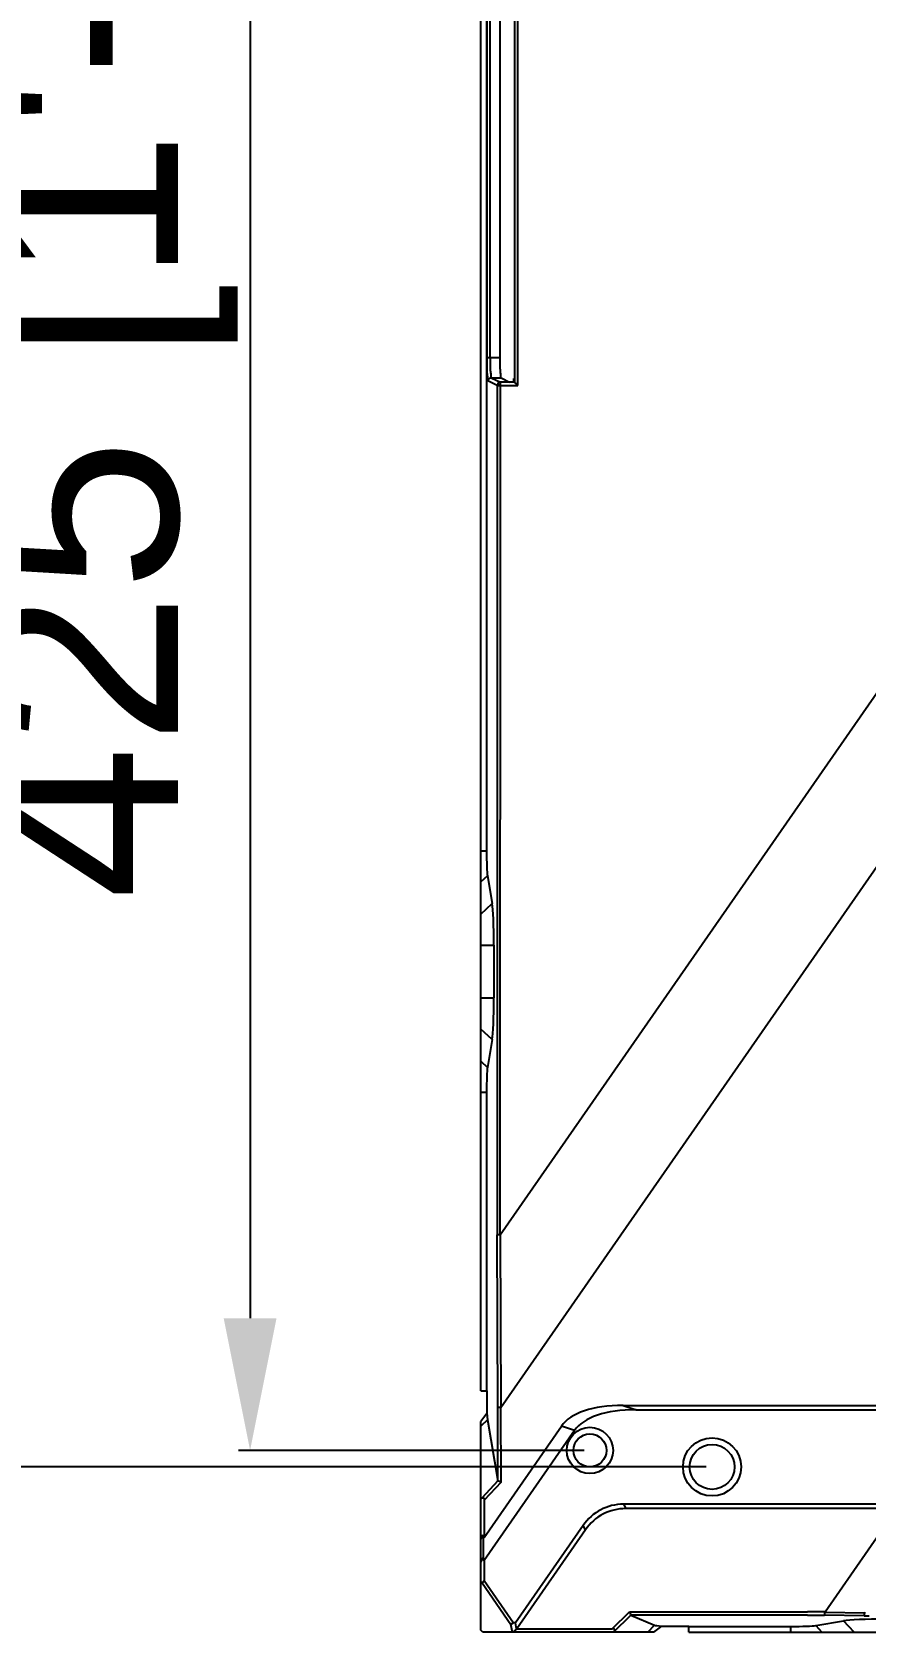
# Model space of a CAD drawing. Header units: millimetres. Extents: x 389 to 17466, y 310 to 5904.
# Drawn here: x 4461.5 to 4587.7, y 1153.5 to 1395.7 of the extents above; entities that cross this region are included whole.
import ezdxf

# ---------------------------------------------------------------- set-up
doc = ezdxf.new("R2010")
doc.units = ezdxf.units.MM
doc.layers.add('DIKE-5_20833-YOUDIM', color=7, linetype='Continuous')
doc.styles.get("Standard").update_dxf_attribs({"font": 'arial.ttf'})
doc.dimstyles.new('DIMSTYLE_14', dxfattribs={"dimtxt": 30, "dimasz": 20, "dimexe": 1.75, "dimexo": 0.875, "dimgap": 2, "dimtad": 1, "dimzin": 9, "dimdsep": 46, "dimtxsty": 'Standard', "dimblk": '_FILLED', "dimcen": 0.09, "dimadec": 0, "dimazin": 0, "dimtp": 0.05, "dimtm": 0.05, "dimtfac": 1, "dimtofl": 0, "dimtmove": 0, "dimatfit": 3, "dimldrblk": '_FILLED', "dimfxl": 1, "dimtolj": 1, "dimarcsym": 0})

# ---------------------------------------------------------------- blocks, each defined once
blk = doc.blocks.new('_FILLED')
at = {"color": 0, "linetype": 'ByBlock'}
blk.add_solid([(0, 0), (-1, 0.2), (-1, -0.2)], dxfattribs=at)
blk = doc.blocks.new('*D40')
at = {"layer": 'Defpoints', "color": 0, "linetype": 'Continuous', "transparency": 16777216}
for p in [(4564.54, 1608.48), (4428.92, 1178.48), (4564.54, 1178.48)]:
    blk.add_point(p, dxfattribs=at)
at = {"layer": 'DIKE-5_20833-YOUDIM', "color": 0, "linetype": 'Continuous', "lineweight": -2, "transparency": 16777216}
for p, q in [((4563.66, 1608.48), (4427.17, 1608.48)), ((4428.92, 1588.48), (4428.92, 1198.48)), ((4563.66, 1178.48), (4427.17, 1178.48))]:
    blk.add_line(p, q, dxfattribs=at)
at = {"layer": 'DIKE-5_20833-YOUDIM', "color": 0, "linetype": 'Continuous', "lineweight": -2, "transparency": 16777216, "xscale": 20, "yscale": 20, "zscale": 20}
for p, rotation in [((4428.92, 1608.48), 90), ((4428.92, 1178.48), 270)]:
    blk.add_blockref('_FILLED', p, dxfattribs=dict(at, rotation=rotation))
at = {"layer": 'DIKE-5_20833-YOUDIM', "color": 0, "linetype": 'Continuous', "transparency": 16777216, "insert": (4407.5, 1393.48), "char_height": 30, "attachment_point": 5, "rotation": 90}
blk.add_mtext('\\A1;430 [1\'-4 7/8"]', dxfattribs=at)
blk = doc.blocks.new('*D41')
at = {"layer": 'Defpoints', "color": 0, "linetype": 'Continuous', "transparency": 16777216}
for p in [(4546.04, 1605.98), (4494.57, 1180.98), (4546.04, 1180.98)]:
    blk.add_point(p, dxfattribs=at)
at = {"layer": 'DIKE-5_20833-YOUDIM', "color": 0, "linetype": 'Continuous', "lineweight": -2, "transparency": 16777216}
for p, q in [((4545.16, 1605.98), (4492.82, 1605.98)), ((4494.57, 1585.98), (4494.57, 1200.98)), ((4545.16, 1180.98), (4492.82, 1180.98))]:
    blk.add_line(p, q, dxfattribs=at)
at = {"layer": 'DIKE-5_20833-YOUDIM', "color": 0, "linetype": 'Continuous', "lineweight": -2, "transparency": 16777216, "xscale": 20, "yscale": 20, "zscale": 20}
for p, rotation in [((4494.57, 1605.98), 90), ((4494.57, 1180.98), 270)]:
    blk.add_blockref('_FILLED', p, dxfattribs=dict(at, rotation=rotation))
at = {"layer": 'DIKE-5_20833-YOUDIM', "color": 0, "linetype": 'Continuous', "transparency": 16777216, "insert": (4473.15, 1393.48), "char_height": 30, "attachment_point": 5, "rotation": 90}
blk.add_mtext('\\A1;425 [1\'-4 3/4"]', dxfattribs=at)

msp = doc.modelspace()

# ---------------------------------------------------------------- linework, layer by layer
at = {"color": 7, "linetype": 'Continuous'}
for p, q in [((4532.462, 1213.6368), (4790.8254, 1585.5477)), ((4532.5668, 1187.4964), (4799.9646, 1572.4123)), ((4529.5375, 1189.982), (4529.5375, 1413.482)), ((4530.3818, 1413.482), (4530.3818, 1271.7625)), ((4534.607, 1404.2552), (4534.607, 1342.7089)), ((4535.1063, 1342.2094), (4535.1063, 1404.7547)), ((4530.4175, 1400.5596), (4530.4175, 1346.4045)), ((4530.9168, 1346.4045), (4530.9168, 1400.5596)), ((4532.4451, 1346.4045), (4532.4451, 1400.5596)), ((4532.4451, 1346.4045), (4530.4175, 1346.4045)), ((4531.9897, 1342.2094), (4530.5961, 1342.9057)), ((4531.0954, 1343.4055), (4532.489, 1342.7092)), ((4531.0954, 1343.4055), (4532.5982, 1343.4055)), ((4531.9897, 1342.2094), (4531.9897, 1213.6176)), ((4531.9897, 1342.2094), (4535.1063, 1342.2094)), ((4532.4887, 1339.3298), (4532.489, 1342.7092)), ((4534.6063, 1342.7092), (4532.489, 1342.7092)), ((4532.5982, 1343.4055), (4533.8711, 1342.7396)), ((4534.6063, 1342.7092), (4534.5018, 1342.7614)), ((4534.607, 1342.7024), (4534.8611, 1342.4542)), ((4534.8611, 1342.4542), (4534.9907, 1342.3243)), ((4532.462, 1213.6368), (4532.4887, 1339.3298)), ((4529.5375, 1271.7625), (4530.3818, 1271.7625)), ((4530.5277, 1267.9945), (4529.5375, 1267.064)), ((4530.5277, 1267.9945), (4531.2438, 1263.7829)), ((4529.5375, 1262.1795), (4531.2438, 1263.7829)), ((4529.5375, 1257.481), (4531.4879, 1257.481)), ((4531.4879, 1257.481), (4531.4879, 1249.4831)), ((4529.5375, 1249.4831), (4531.4879, 1249.4831)), ((4531.2438, 1243.1812), (4529.5375, 1244.7846)), ((4531.2438, 1243.1812), (4530.5277, 1238.9696)), ((4529.5375, 1239.9001), (4530.5277, 1238.9696)), ((4529.5375, 1235.2016), (4530.3818, 1235.2016)), ((4530.3818, 1235.2016), (4530.3818, 1189.982)), ((4532.0945, 1187.4772), (4531.9897, 1213.6176)), ((4532.462, 1213.6366), (4532.0631, 1213.629)), ((4532.462, 1213.6367), (4532.5668, 1187.4964)), ((4529.5375, 1189.982), (4530.4423, 1189.982)), ((4530.4423, 1189.982), (4530.4423, 1186.5705)), ((4532.097, 1176.3611), (4532.0945, 1187.4772)), ((4532.5669, 1187.4962), (4532.1679, 1187.4887)), ((4532.5939, 1176.164), (4532.5668, 1187.4965)), ((4551.055, 1187.798), (4553.0269, 1187.1313)), ((4551.055, 1187.798), (4603.3982, 1187.798)), ((4553.0269, 1187.1313), (4606.7719, 1187.1313)), ((4530.4423, 1186.5705), (4529.5375, 1185.3581)), ((4530.5277, 1185.5901), (4529.5375, 1184.6596)), ((4529.5375, 1153.782), (4529.5375, 1185.3581)), ((4530.5277, 1185.5901), (4532.097, 1176.3611)), ((4530.0375, 1167.8155), (4541.7196, 1184.6432)), ((4543.6915, 1183.9766), (4530.0375, 1164.3084)), ((4543.6915, 1183.9766), (4541.7196, 1184.6432)), ((4532.097, 1176.361), (4529.6584, 1173.7487)), ((4532.5939, 1176.164), (4530.0375, 1173.4436)), ((4532.5925, 1176.1626), (4532.1736, 1176.3307)), ((4529.5375, 1173.664), (4529.6584, 1173.7487)), ((4530.0216, 1173.5747), (4530.0375, 1173.4436)), ((4530.0375, 1173.4436), (4530.0375, 1167.8155)), ((4551.1458, 1172.8277), (4551.4946, 1172.1611)), ((4600.4145, 1172.8277), (4551.1458, 1172.8277)), ((4592.5354, 1172.1611), (4551.4946, 1172.1611)), ((4581.6824, 1156.5384), (4592.5354, 1172.1611)), ((4529.5375, 1167.6086), (4529.8538, 1168.1952)), ((4529.8538, 1168.1952), (4530.0375, 1167.8155)), ((4529.8538, 1168.1952), (4529.8538, 1164.6881)), ((4544.9944, 1169.6097), (4534.7571, 1154.8633)), ((4545.3432, 1168.9431), (4534.9569, 1153.982)), ((4545.3432, 1168.9431), (4544.9944, 1169.6097)), ((4529.5375, 1164.1015), (4529.8538, 1164.6881)), ((4530.0375, 1164.3084), (4529.8538, 1164.6881)), ((4530.0375, 1164.3084), (4530.0375, 1161.2579)), ((4529.7112, 1160.9059), (4529.5375, 1161.0431)), ((4529.7112, 1160.9059), (4530.0375, 1161.2579)), ((4529.7112, 1160.9059), (4534.0705, 1154.6306)), ((4530.0375, 1161.2579), (4534.4622, 1154.8886)), ((4549.4154, 1153.982), (4552.0112, 1156.5384)), ((4549.6203, 1153.482), (4552.2154, 1156.04)), ((4552.0112, 1156.5384), (4552.1768, 1156.1351)), ((4552.2154, 1156.04), (4555.8144, 1154.5079)), ((4578.9667, 1156.0391), (4552.2154, 1156.04)), ((4581.6824, 1156.5384), (4578.9667, 1156.5147)), ((4578.9667, 1156.0391), (4581.5652, 1156.0391)), ((4587.5804, 1155.9343), (4581.5652, 1156.0391)), ((4587.6587, 1156.3289), (4581.6434, 1156.4337)), ((4587.5804, 1155.9343), (4588.343, 1155.9343)), ((4529.8375, 1153.482), (4529.5375, 1153.782)), ((4555.7281, 1153.482), (4529.8375, 1153.482)), ((4534.4622, 1154.8886), (4534.0705, 1154.6306)), ((4534.2986, 1153.482), (4534.0705, 1154.6306)), ((4534.9556, 1153.982), (4534.3468, 1153.482)), ((4534.7571, 1154.8633), (4534.4622, 1154.8886)), ((4534.9378, 1153.9536), (4534.7571, 1154.8633)), ((4534.9569, 1153.982), (4549.4154, 1153.982)), ((4554.8041, 1153.482), (4555.8144, 1154.5079)), ((4555.7281, 1153.482), (4556.9406, 1154.3869)), ((4556.9406, 1154.3869), (4561.0375, 1154.3869)), ((4561.0375, 1153.482), (4561.0375, 1154.3869)), ((4561.0375, 1154.3263), (4576.4777, 1154.3263)), ((4561.0375, 1153.482), (4744.5375, 1153.482)), ((4576.4777, 1153.482), (4576.4777, 1154.3263)), ((4580.2457, 1154.4722), (4584.4573, 1155.1884)), ((4580.2457, 1154.4722), (4581.1761, 1153.482)), ((4586.0607, 1153.482), (4584.4573, 1155.1884))]:
    msp.add_line(p, q, dxfattribs=at)
for centre, radius in [((4546.0375, 1180.982), 3.5), ((4546.0375, 1180.982), 2.5), ((4564.5375, 1178.482), 4.4), ((4564.5375, 1178.482), 3.4)]:
    msp.add_circle(centre, radius, dxfattribs=at)
msp.add_arc((4571.4686, 7967.637), 6811.1264, 269.83632173, 270.06307407, dxfattribs=at)
for centre, major_axis, ratio, start_param, end_param in [((4534.4851, 1343.7092), (0, 1), 0.05240778, -2.81703826, -1.98601419), ((4530.5887, 1271.7625), (0, 3.9434), 0.0524799, -4.71238898, -3.44094171), ((4531.1418, 1257.481), (0, 6.5952), 0.0524799, -1.57079633, -0.29934906), ((4531.1418, 1249.4831), (0, 6.5952), 0.0524799, -2.8422436, -1.57079633), ((4530.5887, 1235.2016), (0, 3.9434), 0.0524799, 0.29934906, 1.57079633), ((4560.8993, 1176.9814), (19.6887, -6.6565), 0.43303508, 2.23367946, 3.01733312), ((4562.8712, 1176.3147), (-19.6887, 6.6565), 0.43303508, -0.90791319, -0.12425954), ((4530.5887, 1189.3581), (0, 3.9434), 0.0524799, -3.92728587, -3.44094171), ((4552.8869, 1162.0111), (-5.2207, 9.9798), 0.79908676, -0.39594924, 0.39594924), ((4553.2357, 1161.3444), (-5.2207, 9.9798), 0.79908676, -0.39594924, 0.39594924), ((4583.2044, 1156.5384), (1.5607, 0.1232), 0.31050174, 2.89272539, 3.10358746), ((4589.2197, 1156.4336), (1.5607, 0.1232), 0.31050174, 2.89272539, 3.10358746), ((4548.9077, 1153.482), (0.8629, 0.3536), 0.40973696, 0.16633324, 0.78539816), ((4559.7281, 1154.5332), (3.9434, 0), 0.0524799, -3.01893141, -2.35589943), ((4576.4777, 1154.5332), (3.9434, 0), 0.0524799, -1.57079633, -0.29934906), ((4590.7591, 1155.0863), (6.5952, 0), 0.0524799, 1.57079633, 2.8422436)]:
    msp.add_ellipse(centre, major_axis=major_axis, ratio=ratio, start_param=start_param, end_param=end_param, dxfattribs=at)
for points, knots in [([(4530.4175, 1346.4045), (4530.4175, 1345.9649), (4530.437, 1345.1629), (4530.4286, 1344.0484), (4530.5601, 1343.4109), (4530.5067, 1342.9504), (4530.5961, 1342.9057)], [0, 0, 0, 0, 0.3757757, 0.69631721, 0.91457213, 1, 1, 1, 1]), ([(4530.9168, 1346.4045), (4530.9168, 1346.0279), (4530.9342, 1345.3414), (4530.934, 1344.3844), (4531.0481, 1343.8421), (4531.0151, 1343.4399), (4531.0954, 1343.4055)], [0, 0, 0, 0, 0.37512142, 0.69539755, 0.91296536, 1, 1, 1, 1]), ([(4532.5982, 1343.4055), (4532.5216, 1343.4438), (4532.5673, 1343.8385), (4532.4546, 1344.3849), (4532.4618, 1345.3402), (4532.4451, 1346.0276), (4532.4451, 1346.4045)], [0, 0, 0, 0, 0.08540518, 0.30367021, 0.62415942, 1, 1, 1, 1]), ([(4532.489, 1342.7092), (4532.3703, 1342.7091), (4532.1065, 1342.6979), (4532.0567, 1342.3892), (4532.1184, 1342.3105)], [0, 0, 0, 0, 0.54280193, 1, 1, 1, 1]), ([(4529.6292, 1173.7282), (4529.6967, 1173.7755), (4529.8973, 1173.901), (4529.9997, 1173.6686), (4530.0216, 1173.5747)], [0, 0, 0, 0, 0.46074376, 1, 1, 1, 1]), ([(4581.5652, 1156.0391), (4581.5949, 1156.0487), (4581.6329, 1156.1883), (4581.6306, 1156.2938), (4581.6248, 1156.3804)], [0, 0, 0, 0, 0.26469153, 1, 1, 1, 1]), ([(4587.5804, 1155.9343), (4587.6102, 1155.9439), (4587.6481, 1156.0835), (4587.6458, 1156.189), (4587.6401, 1156.2756)], [0, 0, 0, 0, 0.2646952, 1, 1, 1, 1])]:
    msp.add_open_spline(points, degree=3, knots=knots, dxfattribs=at)
for points in [[(4530.5961, 1342.9057), (4530.5965, 1343.1412), (4530.8599, 1343.4052), (4531.0954, 1343.4055)], [(4549.7346, 1153.8893), (4549.8268, 1153.7957), (4549.7287, 1153.5541), (4549.6024, 1153.5183)]]:
    msp.add_open_spline(points, degree=3, dxfattribs=at)

# ---------------------------------------------------------------- dimensions: what is measured, and where the dimension line sits
at = {"layer": 'DIKE-5_20833-YOUDIM', "linetype": 'Continuous'}
dim = msp.add_linear_dim(base=(4428.9154, 1178.482), p1=(4564.5375, 1608.482), p2=(4564.5375, 1178.482), angle=90, dimstyle='DIMSTYLE_14', override={"dimpost": '<>', "dimtol": 0, "dimtp": 0.08, "dimtm": 0.08}, dxfattribs=at)
dim.commit()
dim.dimension.update_dxf_attribs({"geometry": '*D40', "text_midpoint": (4428.9154, 1393.482), "dimtype": 160})
dim = msp.add_linear_dim(base=(4494.5722, 1180.982), p1=(4546.0375, 1605.982), p2=(4546.0375, 1180.982), angle=90, dimstyle='DIMSTYLE_14', override={"dimpost": '<>', "dimtol": 0, "dimtp": 0.08, "dimtm": 0.08}, dxfattribs=at)
dim.commit()
dim.dimension.update_dxf_attribs({"geometry": '*D41', "text_midpoint": (4473.152, 1393.482)})

doc.saveas('drawing.dxf')
